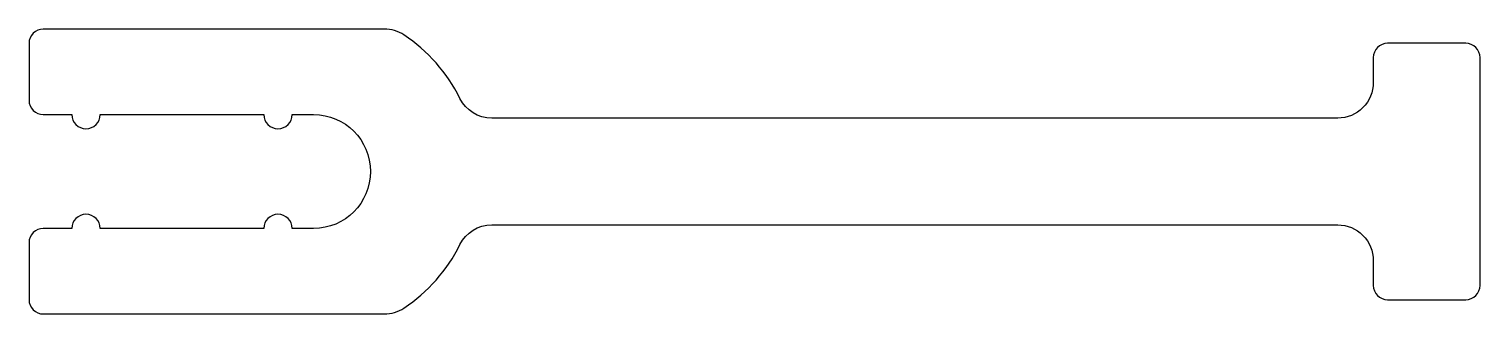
# Model space of a CAD drawing. Extents: x 339.6 to 360, y 221.6 to 225.6.
import ezdxf

# ---------------------------------------------------------------- set-up
doc = ezdxf.new("R2010")
doc.units = 0
doc.header["$LTSCALE"] = 15
doc.layers.get('0').update_dxf_attribs({"linetype": 'CONTINUOUS'})

msp = doc.modelspace()

# ---------------------------------------------------------------- linework, layer by layer
at = {"linetype": 'CONTINUOUS'}
msp.add_lwpolyline([(340.235, 222.76), (339.835, 222.76, 0.414214), (339.635, 222.56), (339.635, 221.76, 0.414214), (339.835, 221.56), (344.629, 221.56, 0.147477), (344.906, 221.643, 0.131333), (345.693, 222.533, -0.284316), (346.14, 222.81), (358.035, 222.81, -0.414214), (358.535, 222.31), (358.535, 221.96, 0.414214), (358.735, 221.76), (359.835, 221.76, 0.414214), (360.035, 221.96), (360.035, 225.16, 0.414214), (359.835, 225.36), (358.735, 225.36, 0.414214), (358.535, 225.16), (358.535, 224.81, -0.414214), (358.035, 224.31), (346.14, 224.31, -0.284316), (345.693, 224.587, 0.131333), (344.906, 225.477, 0.147477), (344.629, 225.56), (339.835, 225.56, 0.414214), (339.635, 225.36), (339.635, 224.56, 0.414214), (339.835, 224.36), (340.235, 224.36, 1), (340.635, 224.36), (342.935, 224.36, 1), (343.335, 224.36), (343.635, 224.36, -1), (343.635, 222.76), (343.335, 222.76, 1), (342.935, 222.76), (340.635, 222.76, 1)], format="xyb", close=True, dxfattribs=at)

doc.saveas('drawing.dxf')
